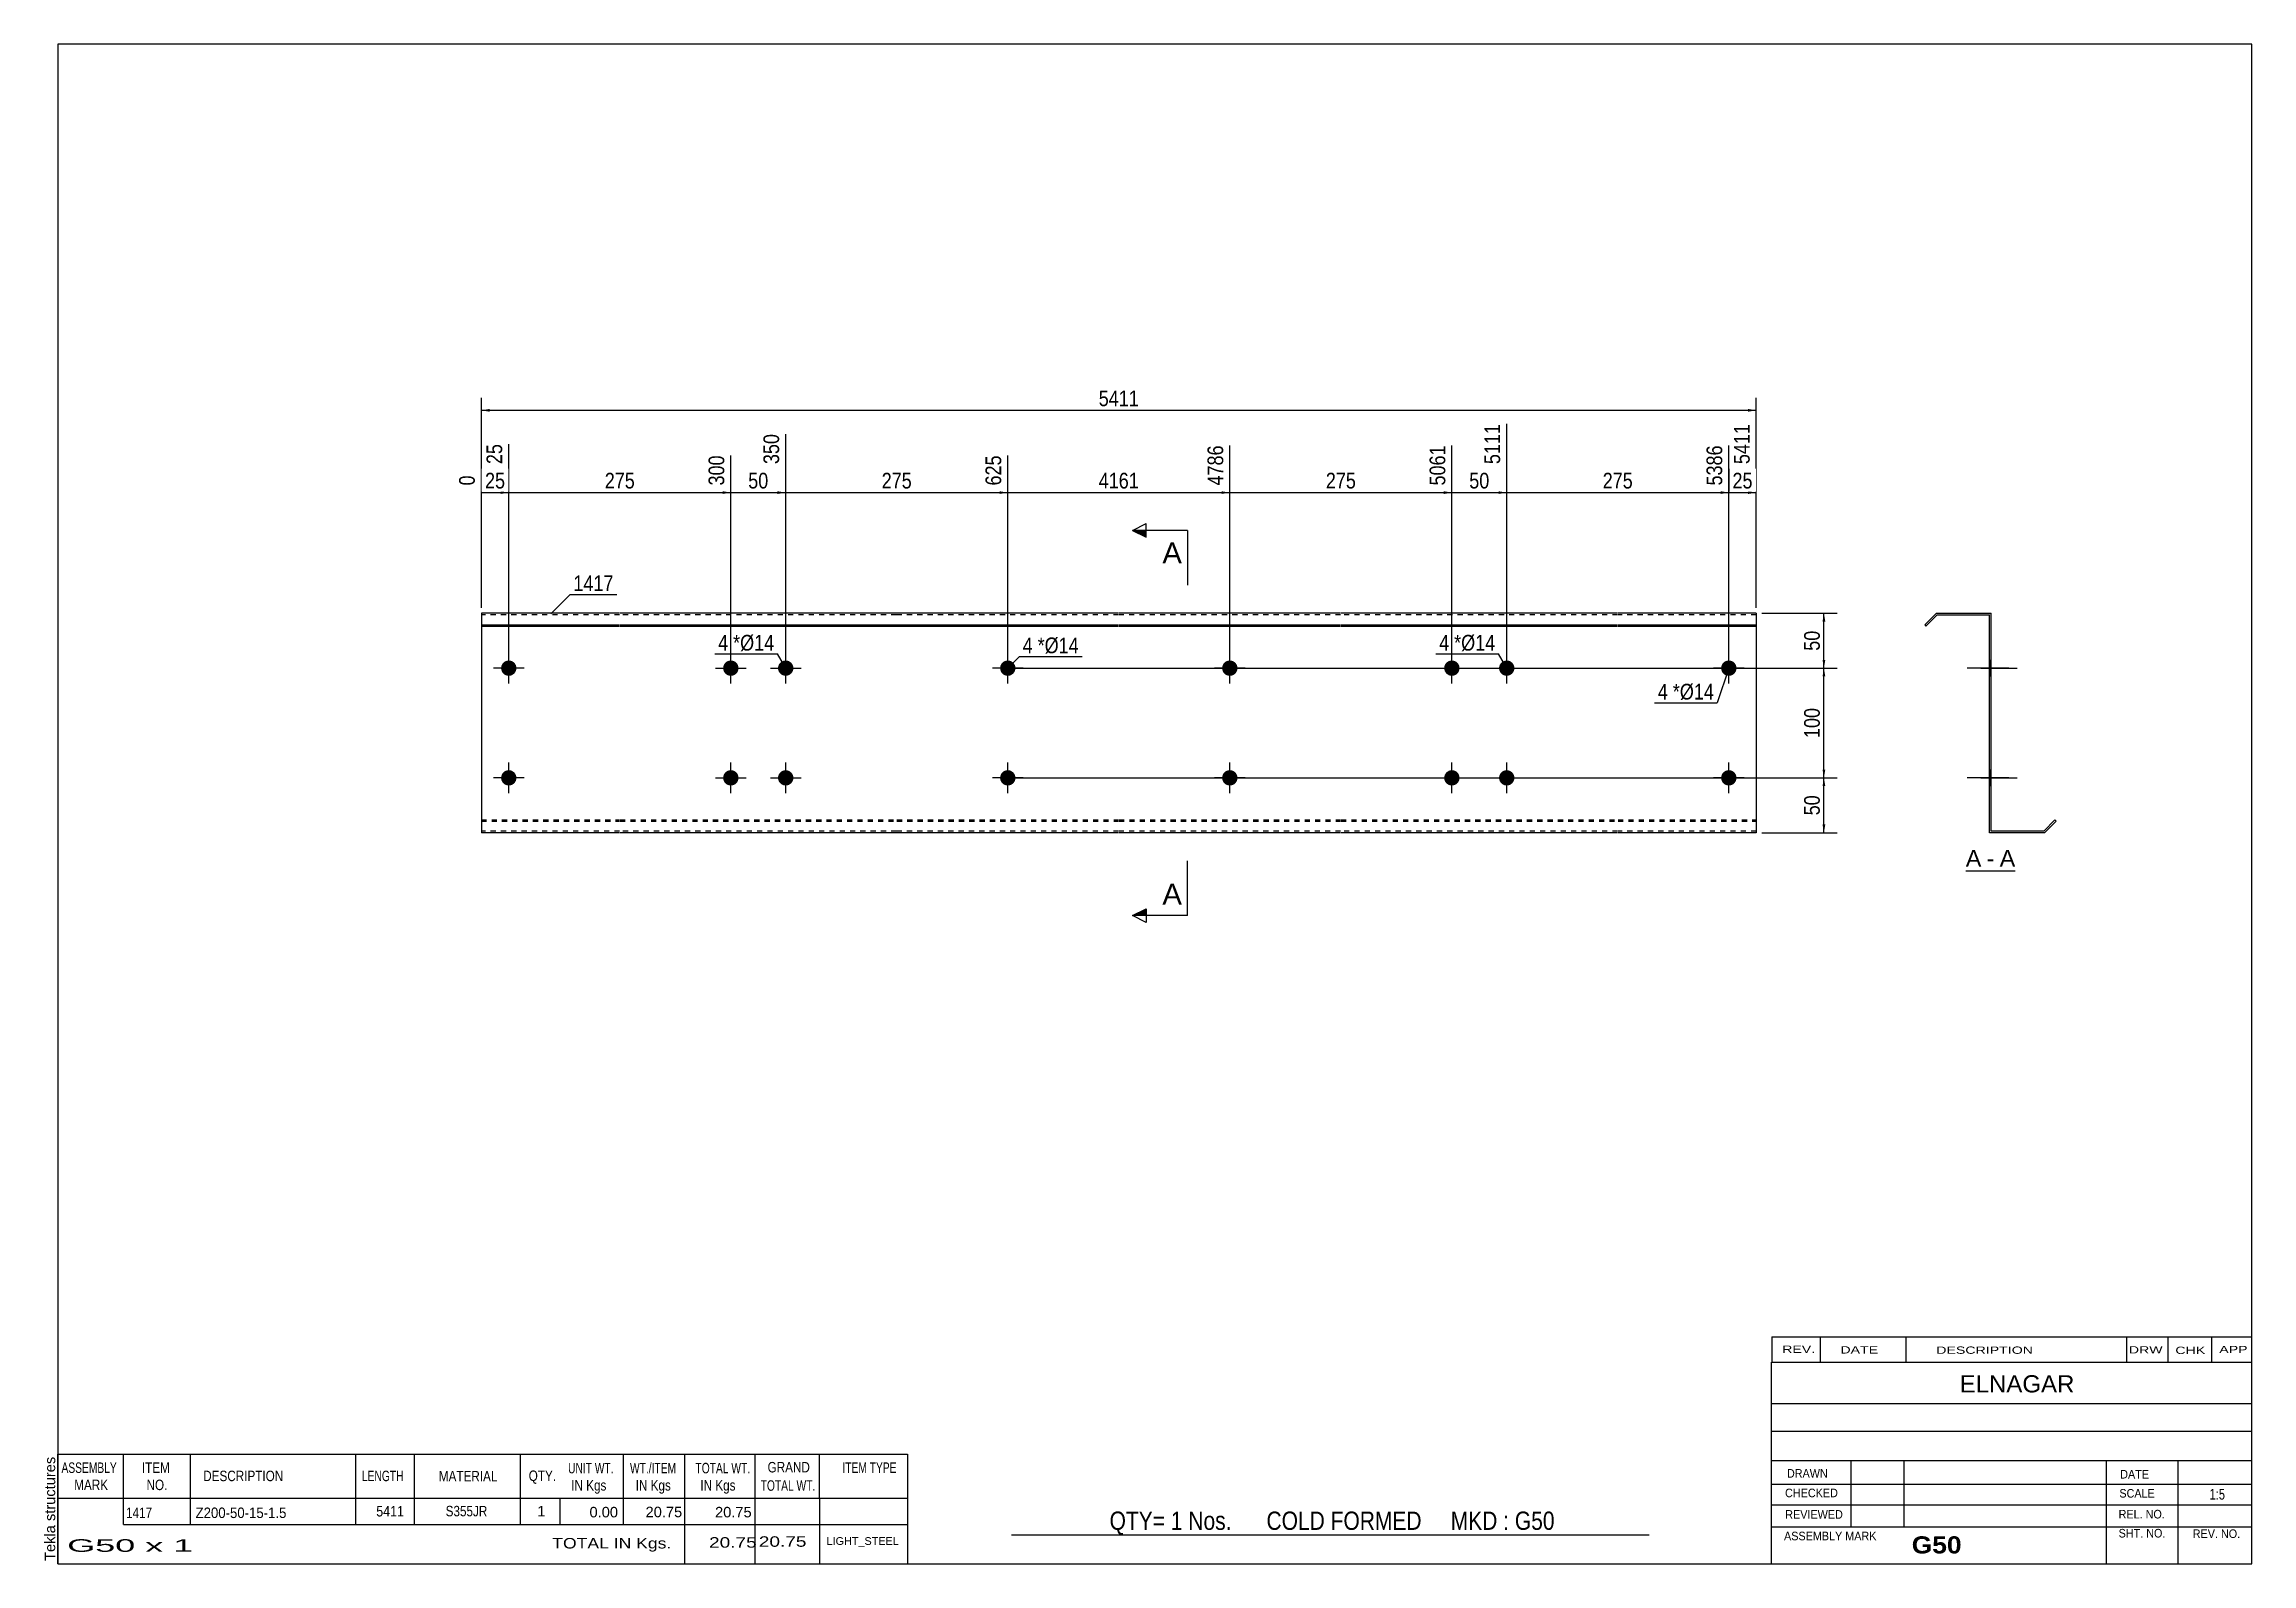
# Model space of a CAD drawing. Header units: millimetres. Extents: x -150 to 252, y -153 to 124.
import ezdxf

# ---------------------------------------------------------------- set-up
doc = ezdxf.new("R2010")
doc.units = ezdxf.units.MM
doc.linetypes.add('DXK_LINE_DOT1', pattern=[1.8814, 0.9407, -0.9407])
doc.styles.add('Arial', font='ARIAL.TTF', dxfattribs={"height": 0.2})
doc.styles.add('Arial Bold', font='ARIALBD.TTF', dxfattribs={"height": 0.2})
doc.styles.add('Arial Narrow', font='ARIALN.TTF', dxfattribs={"height": 0.2})

# ---------------------------------------------------------------- blocks, each defined once
blk = doc.blocks.new('Unknown-627006925-1579')
at = {"color": 5, "linetype": 'Continuous'}
for p, q in [((252.02, 123.75), (-147.98, 123.75)), ((-147.98, 123.75), (-147.98, -153.25)), ((252.02, -153.25), (252.02, 123.75)), ((-147.98, -153.25), (252.02, -153.25))]:
    blk.add_line(p, q, dxfattribs=at)
at = {"color": 174, "linetype": 'Continuous', "style": 'Arial'}
blk.add_text('Tekla structures', height=1.9102, rotation=90, dxfattribs=at).set_placement((-148.48, -152.75))
blk = doc.blocks.new('Unknown-627006925-12 - 1227')
at = {"color": 7, "linetype": 'Continuous'}
blk.add_line((199.86, -26.95), (208.89, -26.95), dxfattribs=at)
at = {"color": 0, "linetype": 'Continuous'}
blk.add_wipeout([(202.7, -26.2), (202.7, -23), (199.86, -23), (199.86, -26.2)], dxfattribs=at)
blk.add_wipeout([(205.08, -26.2), (205.08, -23), (203.66, -23), (203.66, -26.2)], dxfattribs=at)
at = {"color": 96, "linetype": 'Continuous', "style": 'Arial'}
blk.add_text('A', height=3.06, dxfattribs=at).set_placement((199.86, -26.2))
at = {"color": 0, "linetype": 'Continuous'}
blk.add_wipeout([(208.89, -26.2), (208.89, -23), (206.04, -23), (206.04, -26.2)], dxfattribs=at)
at = {"color": 96, "linetype": 'Continuous', "style": 'Arial'}
for s, p in [('A', (206.04, -26.2)), ('-', (203.66, -26.2))]:
    blk.add_text(s, height=3.06, dxfattribs=at).set_placement(p)
blk = doc.blocks.new('Bolt-627006925-1223 - 1203')
at = {"linetype": 'Continuous'}
for points in [[(-67.18, -10, -1), (-64.38, -10, -1)], [(23.8, -10, -1), (26.6, -10, -1)]]:
    blk.add_hatch(color=3, dxfattribs=at).paths.add_polyline_path(points)
at = {"color": 3, "linetype": 'Continuous'}
for p, q in [((-65.78, -12.8), (-65.78, -7.2)), ((25.2, -12.8), (25.2, -7.2)), ((-62.98, -10), (-68.58, -10)), ((28, -10), (22.4, -10))]:
    blk.add_line(p, q, dxfattribs=at)
blk = doc.blocks.new('Part-627006925-1218 - 1203')
at = {"color": 2, "linetype": 'Continuous'}
for p, q in [((-70.78, 20), (-70.78, -20)), ((-45.58, 20), (-70.78, 20)), ((-70.78, 17.88), (-45.58, 17.88)), ((-70.78, 17.67), (-45.58, 17.67)), ((4.9, 20), (-45.48, 20)), ((-45.48, 17.88), (4.9, 17.88)), ((-45.48, 17.67), (4.9, 17.67)), ((45.39, 20), (5, 20)), ((5, 17.88), (45.39, 17.88)), ((5, 17.67), (45.39, 17.67)), ((85.88, 20), (45.49, 20)), ((45.49, 17.88), (85.88, 17.88)), ((45.49, 17.67), (85.88, 17.67)), ((136.37, 20), (85.98, 20)), ((85.98, 17.88), (136.37, 17.88)), ((85.98, 17.67), (136.37, 17.67)), ((161.66, 20), (136.47, 20)), ((136.47, 17.88), (161.66, 17.88)), ((136.47, 17.67), (161.66, 17.67)), ((161.66, 20), (161.66, -20)), ((-45.58, -20), (-70.78, -20)), ((4.9, -20), (-45.48, -20)), ((45.39, -20), (5, -20)), ((85.88, -20), (45.49, -20)), ((136.37, -20), (85.98, -20)), ((161.66, -20), (136.47, -20))]:
    blk.add_line(p, q, dxfattribs=at)
at = {"color": 7, "linetype": 'DXK_LINE_DOT1'}
for p, q in [((-45.58, 19.7), (-70.78, 19.7)), ((4.9, 19.7), (-45.48, 19.7)), ((45.39, 19.7), (5, 19.7)), ((85.88, 19.7), (45.49, 19.7)), ((136.37, 19.7), (85.98, 19.7)), ((161.66, 19.7), (136.47, 19.7)), ((-70.78, -17.67), (-45.58, -17.67)), ((-70.78, -17.88), (-45.58, -17.88)), ((-45.58, -19.7), (-70.78, -19.7)), ((-45.48, -17.67), (4.9, -17.67)), ((-45.48, -17.88), (4.9, -17.88)), ((4.9, -19.7), (-45.48, -19.7)), ((5, -17.67), (45.39, -17.67)), ((5, -17.88), (45.39, -17.88)), ((45.39, -19.7), (5, -19.7)), ((45.49, -17.67), (85.88, -17.67)), ((45.49, -17.88), (85.88, -17.88)), ((85.88, -19.7), (45.49, -19.7)), ((85.98, -17.67), (136.37, -17.67)), ((85.98, -17.88), (136.37, -17.88)), ((136.37, -19.7), (85.98, -19.7)), ((136.47, -17.67), (161.66, -17.67)), ((136.47, -17.88), (161.66, -17.88)), ((161.66, -19.7), (136.47, -19.7))]:
    blk.add_line(p, q, dxfattribs=at)
blk = doc.blocks.new('Bolt-627006925-1219 - 1203')
at = {"linetype": 'Continuous'}
for points in [[(104.77, 10, -1), (107.57, 10, -1)], [(114.77, 10, -1), (117.57, 10, -1)], [(104.77, -10, -1), (107.57, -10, -1)], [(114.77, -10, -1), (117.57, -10, -1)]]:
    blk.add_hatch(color=3, dxfattribs=at).paths.add_polyline_path(points)
at = {"color": 3, "linetype": 'Continuous'}
for p, q in [((106.17, 7.2), (106.17, 12.8)), ((116.17, 7.2), (116.17, 12.8)), ((103.37, 10), (108.97, 10)), ((113.37, 10), (118.97, 10)), ((106.17, -12.8), (106.17, -7.2)), ((116.17, -12.8), (116.17, -7.2)), ((103.37, -10), (108.97, -10)), ((113.37, -10), (118.97, -10))]:
    blk.add_line(p, q, dxfattribs=at)
blk = doc.blocks.new('Bolt-627006925-1220 - 1203')
at = {"linetype": 'Continuous'}
for points in [[(64.28, 10, -1), (67.08, 10, -1)], [(155.26, 10, -1), (158.06, 10, -1)]]:
    blk.add_hatch(color=3, dxfattribs=at).paths.add_polyline_path(points)
at = {"color": 3, "linetype": 'Continuous'}
for p, q in [((65.68, 7.2), (65.68, 12.8)), ((156.66, 7.2), (156.66, 12.8)), ((68.48, 10), (62.88, 10)), ((159.46, 10), (153.86, 10))]:
    blk.add_line(p, q, dxfattribs=at)
blk = doc.blocks.new('Bolt-627006925-1221 - 1203')
at = {"linetype": 'Continuous'}
for points in [[(64.28, -10, -1), (67.08, -10, -1)], [(155.26, -10, -1), (158.06, -10, -1)]]:
    blk.add_hatch(color=3, dxfattribs=at).paths.add_polyline_path(points)
at = {"color": 3, "linetype": 'Continuous'}
for p, q in [((65.68, -12.8), (65.68, -7.2)), ((156.66, -12.8), (156.66, -7.2)), ((68.48, -10), (62.88, -10)), ((159.46, -10), (153.86, -10))]:
    blk.add_line(p, q, dxfattribs=at)
blk = doc.blocks.new('Bolt-627006925-1222 - 1203')
at = {"linetype": 'Continuous'}
for points in [[(-67.18, 10, -1), (-64.38, 10, -1)], [(23.8, 10, -1), (26.6, 10, -1)]]:
    blk.add_hatch(color=3, dxfattribs=at).paths.add_polyline_path(points)
at = {"color": 3, "linetype": 'Continuous'}
for p, q in [((-65.78, 7.2), (-65.78, 12.8)), ((25.2, 7.2), (25.2, 12.8)), ((-62.98, 10), (-68.58, 10)), ((28, 10), (22.4, 10))]:
    blk.add_line(p, q, dxfattribs=at)
blk = doc.blocks.new('Bolt-627006925-1224 - 1203')
at = {"linetype": 'Continuous'}
for points in [[(-26.69, 10, -1), (-23.89, 10, -1)], [(-16.69, 10, -1), (-13.89, 10, -1)], [(-26.69, -10, -1), (-23.89, -10, -1)], [(-16.69, -10, -1), (-13.89, -10, -1)]]:
    blk.add_hatch(color=3, dxfattribs=at).paths.add_polyline_path(points)
at = {"color": 3, "linetype": 'Continuous'}
for p, q in [((-25.29, 7.2), (-25.29, 12.8)), ((-15.29, 7.2), (-15.29, 12.8)), ((-28.09, 10), (-22.49, 10)), ((-18.09, 10), (-12.49, 10)), ((-25.29, -12.8), (-25.29, -7.2)), ((-15.29, -12.8), (-15.29, -7.2)), ((-28.09, -10), (-22.49, -10)), ((-18.09, -10), (-12.49, -10))]:
    blk.add_line(p, q, dxfattribs=at)
blk = doc.blocks.new('Bolt-627006925-1232 - 1227')
at = {"linetype": 'Continuous'}
blk.add_hatch(color=3, dxfattribs=at).paths.add_polyline_path([(204.22, -8.6), (204.22, -11.4), (204.52, -11.4), (204.52, -8.6)])
blk.add_hatch(color=3, dxfattribs=at).paths.add_polyline_path([(204.22, -8.6), (204.22, -11.4), (204.52, -11.4), (204.52, -8.6)])
at = {"color": 3, "linetype": 'Continuous'}
for p, q in [((202.62, -10), (209.22, -10)), ((202.62, -10), (209.22, -10)), ((204.22, -8.6), (204.52, -8.6)), ((204.22, -8.6), (204.52, -8.6)), ((204.22, -11.4), (204.52, -11.4)), ((204.22, -11.4), (204.52, -11.4))]:
    blk.add_line(p, q, dxfattribs=at)
blk = doc.blocks.new('Part-627006925-1229 - 1227')
at = {"color": 2, "linetype": 'Continuous'}
for p, q in [((194.52, 20), (192.4, 17.88)), ((192.4, 17.88), (192.61, 17.67)), ((192.61, 17.67), (194.65, 19.7)), ((194.52, 20), (204.52, 20)), ((194.65, 19.7), (204.22, 19.7)), ((204.22, -20), (204.22, 19.7)), ((204.52, -19.7), (204.52, 20)), ((214.22, -20), (204.22, -20)), ((214.1, -19.7), (204.52, -19.7)), ((214.1, -19.7), (216.13, -17.67)), ((216.34, -17.88), (214.22, -20)), ((216.13, -17.67), (216.34, -17.88))]:
    blk.add_line(p, q, dxfattribs=at)
blk = doc.blocks.new('Bolt-627006925-1230 - 1227')
at = {"linetype": 'Continuous'}
for points in [[(204.22, 11.4), (204.22, 8.6), (204.52, 8.6), (204.52, 11.4)], [(204.22, 11.4), (204.22, 8.6), (204.52, 8.6), (204.52, 11.4)], [(204.22, -8.6), (204.22, -11.4), (204.52, -11.4), (204.52, -8.6)], [(204.22, -8.6), (204.22, -11.4), (204.52, -11.4), (204.52, -8.6)]]:
    blk.add_hatch(color=3, dxfattribs=at).paths.add_polyline_path(points)
at = {"color": 3, "linetype": 'Continuous'}
for p, q in [((207.72, 10), (200.12, 10)), ((207.72, 10), (200.12, 10)), ((204.52, 11.4), (204.22, 11.4)), ((204.52, 11.4), (204.22, 11.4)), ((204.52, 8.6), (204.22, 8.6)), ((204.52, 8.6), (204.22, 8.6)), ((207.72, -10), (200.12, -10)), ((207.72, -10), (200.12, -10)), ((204.52, -8.6), (204.22, -8.6)), ((204.52, -8.6), (204.22, -8.6)), ((204.52, -11.4), (204.22, -11.4)), ((204.52, -11.4), (204.22, -11.4))]:
    blk.add_line(p, q, dxfattribs=at)
blk = doc.blocks.new('Bolt-627006925-1231 - 1227')
at = {"linetype": 'Continuous'}
blk.add_hatch(color=3, dxfattribs=at).paths.add_polyline_path([(204.22, 11.4), (204.22, 8.6), (204.52, 8.6), (204.52, 11.4)])
blk.add_hatch(color=3, dxfattribs=at).paths.add_polyline_path([(204.22, 11.4), (204.22, 8.6), (204.52, 8.6), (204.52, 11.4)])
at = {"color": 3, "linetype": 'Continuous'}
for p, q in [((202.62, 10), (209.22, 10)), ((202.62, 10), (209.22, 10)), ((204.22, 11.4), (204.52, 11.4)), ((204.22, 11.4), (204.52, 11.4)), ((204.22, 8.6), (204.52, 8.6)), ((204.22, 8.6), (204.52, 8.6))]:
    blk.add_line(p, q, dxfattribs=at)
blk = doc.blocks.new('Bolt-627006925-1233 - 1227')
at = {"linetype": 'Continuous'}
blk.add_hatch(color=3, dxfattribs=at).paths.add_polyline_path([(204.22, 11.4), (204.22, 8.6), (204.52, 8.6), (204.52, 11.4)])
blk.add_hatch(color=3, dxfattribs=at).paths.add_polyline_path([(204.22, 11.4), (204.22, 8.6), (204.52, 8.6), (204.52, 11.4)])
at = {"color": 3, "linetype": 'Continuous'}
for p, q in [((202.62, 10), (209.22, 10)), ((202.62, 10), (209.22, 10)), ((204.22, 11.4), (204.52, 11.4)), ((204.22, 11.4), (204.52, 11.4)), ((204.22, 8.6), (204.52, 8.6)), ((204.22, 8.6), (204.52, 8.6))]:
    blk.add_line(p, q, dxfattribs=at)
blk = doc.blocks.new('Bolt-627006925-1234 - 1227')
at = {"linetype": 'Continuous'}
blk.add_hatch(color=3, dxfattribs=at).paths.add_polyline_path([(204.22, -8.6), (204.22, -11.4), (204.52, -11.4), (204.52, -8.6)])
blk.add_hatch(color=3, dxfattribs=at).paths.add_polyline_path([(204.22, -8.6), (204.22, -11.4), (204.52, -11.4), (204.52, -8.6)])
at = {"color": 3, "linetype": 'Continuous'}
for p, q in [((202.62, -10), (209.22, -10)), ((202.62, -10), (209.22, -10)), ((204.22, -8.6), (204.52, -8.6)), ((204.22, -8.6), (204.52, -8.6)), ((204.22, -11.4), (204.52, -11.4)), ((204.22, -11.4), (204.52, -11.4))]:
    blk.add_line(p, q, dxfattribs=at)
blk = doc.blocks.new('Bolt-627006925-1235 - 1227')
at = {"linetype": 'Continuous'}
for points in [[(204.22, 11.4), (204.22, 8.6), (204.52, 8.6), (204.52, 11.4)], [(204.22, 11.4), (204.22, 8.6), (204.52, 8.6), (204.52, 11.4)], [(204.22, -8.6), (204.22, -11.4), (204.52, -11.4), (204.52, -8.6)], [(204.22, -8.6), (204.22, -11.4), (204.52, -11.4), (204.52, -8.6)]]:
    blk.add_hatch(color=3, dxfattribs=at).paths.add_polyline_path(points)
at = {"color": 3, "linetype": 'Continuous'}
for p, q in [((207.72, 10), (200.12, 10)), ((207.72, 10), (200.12, 10)), ((204.52, 11.4), (204.22, 11.4)), ((204.52, 11.4), (204.22, 11.4)), ((204.52, 8.6), (204.22, 8.6)), ((204.52, 8.6), (204.22, 8.6)), ((207.72, -10), (200.12, -10)), ((207.72, -10), (200.12, -10)), ((204.52, -8.6), (204.22, -8.6)), ((204.52, -8.6), (204.22, -8.6)), ((204.52, -11.4), (204.22, -11.4)), ((204.52, -11.4), (204.22, -11.4))]:
    blk.add_line(p, q, dxfattribs=at)
blk = doc.blocks.new('StraightDimension-627006925-1308 - 1203')
at = {"linetype": 'Continuous'}
for points in [[(-69.28, 56.75), (-70.78, 57), (-69.28, 57.25)], [(160.16, 57.25), (161.66, 57), (160.16, 56.75)]]:
    blk.add_hatch(color=7, dxfattribs=at).paths.add_polyline_path(points)
at = {"color": 7, "linetype": 'Continuous'}
for p, q in [((-70.78, 21), (-70.78, 59.25)), ((-70.78, 57), (161.66, 57)), ((161.66, 21), (161.66, 59.25))]:
    blk.add_line(p, q, dxfattribs=at)
at = {"color": 0}
blk.add_wipeout([(49.7, 57.15), (49.7, 61.35), (41.18, 61.35), (41.18, 57.15)], dxfattribs=at)
at = {"color": 3, "style": 'Arial Narrow'}
blk.add_text('5411', height=2.863, dxfattribs=at).set_placement((41.78, 57.75))
blk = doc.blocks.new('StraightDimension-627006925-1251 - 1203')
at = {"linetype": 'Continuous'}
blk.add_hatch(color=7, dxfattribs=at).paths.add_polyline_path([(-16.79, 42.25), (-15.29, 42), (-16.79, 41.75)])
at = {"color": 7, "linetype": 'Continuous'}
for p, q in [((-15.29, 11), (-15.29, 52.68)), ((-25.29, 11), (-25.29, 48.78)), ((-25.29, 42), (-15.29, 42))]:
    blk.add_line(p, q, dxfattribs=at)
at = {"color": 0}
blk.add_wipeout([(-17.86, 42.15), (-17.86, 46.35), (-22.72, 46.35), (-22.72, 42.15)], dxfattribs=at)
at = {"color": 0, "linetype": 'Continuous'}
blk.add_wipeout([(-15.89, 53.28), (-20.09, 53.28), (-20.09, 46.6), (-15.89, 46.6)], dxfattribs=at)
at = {"color": 3, "linetype": 'Continuous', "style": 'Arial Narrow'}
blk.add_text('350', height=2.863, rotation=90.0002, dxfattribs=at).set_placement((-16.49, 47.2))
at = {"color": 3, "style": 'Arial Narrow'}
blk.add_text('50', height=2.863, dxfattribs=at).set_placement((-22.12, 42.75))
blk = doc.blocks.new('StraightDimension-627006925-1250 - 1203')
at = {"linetype": 'Continuous'}
blk.add_hatch(color=7, dxfattribs=at).paths.add_polyline_path([(23.7, 42.25), (25.2, 42), (23.7, 41.75)])
at = {"color": 7, "linetype": 'Continuous'}
for p, q in [((-15.29, 11), (-15.29, 52.68)), ((25.2, 11), (25.2, 48.78)), ((-15.29, 42), (25.2, 42))]:
    blk.add_line(p, q, dxfattribs=at)
at = {"color": 0, "linetype": 'Continuous'}
blk.add_wipeout([(24.6, 49.38), (20.4, 49.38), (20.4, 42.7), (24.6, 42.7)], dxfattribs=at)
at = {"color": 0}
blk.add_wipeout([(8.3, 42.15), (8.3, 46.35), (1.61, 46.35), (1.61, 42.15)], dxfattribs=at)
at = {"color": 3, "linetype": 'Continuous', "style": 'Arial Narrow'}
blk.add_text('625', height=2.863, rotation=90.0002, dxfattribs=at).set_placement((24, 43.3))
at = {"color": 3, "style": 'Arial Narrow'}
blk.add_text('275', height=2.863, dxfattribs=at).set_placement((2.21, 42.75))
blk = doc.blocks.new('StraightDimension-627006925-1245 - 1203')
at = {"linetype": 'Continuous'}
blk.add_hatch(color=7, dxfattribs=at).paths.add_polyline_path([(160.16, 42.25), (161.66, 42), (160.16, 41.75)])
at = {"color": 7, "linetype": 'Continuous'}
for p, q in [((161.66, 21), (161.66, 54.51)), ((156.66, 11), (156.66, 50.61)), ((156.66, 42), (161.66, 42))]:
    blk.add_line(p, q, dxfattribs=at)
at = {"color": 0}
blk.add_wipeout([(161.59, 42.15), (161.59, 46.35), (156.73, 46.35), (156.73, 42.15)], dxfattribs=at)
at = {"color": 0, "linetype": 'Continuous'}
blk.add_wipeout([(161.06, 55.11), (156.86, 55.11), (156.86, 46.6), (161.06, 46.6)], dxfattribs=at)
at = {"color": 3, "linetype": 'Continuous', "style": 'Arial Narrow'}
blk.add_text('5411', height=2.863, rotation=90.0002, dxfattribs=at).set_placement((160.46, 47.2))
at = {"color": 3, "style": 'Arial Narrow'}
blk.add_text('25', height=2.863, dxfattribs=at).set_placement((157.33, 42.75))
blk = doc.blocks.new('StraightDimension-627006925-1246 - 1203')
at = {"linetype": 'Continuous'}
blk.add_hatch(color=7, dxfattribs=at).paths.add_polyline_path([(155.16, 42.25), (156.66, 42), (155.16, 41.75)])
at = {"color": 7, "linetype": 'Continuous'}
for p, q in [((116.17, 11), (116.17, 54.51)), ((156.66, 11), (156.66, 50.61)), ((116.17, 42), (156.66, 42))]:
    blk.add_line(p, q, dxfattribs=at)
at = {"color": 0, "linetype": 'Continuous'}
blk.add_wipeout([(156.06, 51.21), (151.86, 51.21), (151.86, 42.7), (156.06, 42.7)], dxfattribs=at)
at = {"color": 0}
blk.add_wipeout([(139.76, 42.15), (139.76, 46.35), (133.07, 46.35), (133.07, 42.15)], dxfattribs=at)
at = {"color": 3, "linetype": 'Continuous', "style": 'Arial Narrow'}
blk.add_text('5386', height=2.863, rotation=90.0002, dxfattribs=at).set_placement((155.46, 43.3))
at = {"color": 3, "style": 'Arial Narrow'}
blk.add_text('275', height=2.863, dxfattribs=at).set_placement((133.67, 42.75))
blk = doc.blocks.new('StraightDimension-627006925-1247 - 1203')
at = {"linetype": 'Continuous'}
blk.add_hatch(color=7, dxfattribs=at).paths.add_polyline_path([(114.67, 42.25), (116.17, 42), (114.67, 41.75)])
at = {"color": 7, "linetype": 'Continuous'}
for p, q in [((116.17, 11), (116.17, 54.51)), ((106.17, 11), (106.17, 50.61)), ((106.17, 42), (116.17, 42))]:
    blk.add_line(p, q, dxfattribs=at)
at = {"color": 0}
blk.add_wipeout([(113.6, 42.15), (113.6, 46.35), (108.74, 46.35), (108.74, 42.15)], dxfattribs=at)
at = {"color": 0, "linetype": 'Continuous'}
blk.add_wipeout([(115.57, 55.11), (111.37, 55.11), (111.37, 46.6), (115.57, 46.6)], dxfattribs=at)
at = {"color": 3, "linetype": 'Continuous', "style": 'Arial Narrow'}
blk.add_text('5111', height=2.863, rotation=90.0002, dxfattribs=at).set_placement((114.97, 47.2))
at = {"color": 3, "style": 'Arial Narrow'}
blk.add_text('50', height=2.863, dxfattribs=at).set_placement((109.34, 42.75))
blk = doc.blocks.new('StraightDimension-627006925-1248 - 1203')
at = {"linetype": 'Continuous'}
blk.add_hatch(color=7, dxfattribs=at).paths.add_polyline_path([(104.67, 42.25), (106.17, 42), (104.67, 41.75)])
at = {"color": 7, "linetype": 'Continuous'}
for p, q in [((65.68, 11), (65.68, 50.61)), ((106.17, 11), (106.17, 50.61)), ((65.68, 42), (106.17, 42))]:
    blk.add_line(p, q, dxfattribs=at)
at = {"color": 0, "linetype": 'Continuous'}
blk.add_wipeout([(105.57, 51.21), (101.37, 51.21), (101.37, 42.7), (105.57, 42.7)], dxfattribs=at)
at = {"color": 0}
blk.add_wipeout([(89.27, 42.15), (89.27, 46.35), (82.59, 46.35), (82.59, 42.15)], dxfattribs=at)
at = {"color": 3, "linetype": 'Continuous', "style": 'Arial Narrow'}
blk.add_text('5061', height=2.863, rotation=90.0002, dxfattribs=at).set_placement((104.97, 43.3))
at = {"color": 3, "style": 'Arial Narrow'}
blk.add_text('275', height=2.863, dxfattribs=at).set_placement((83.19, 42.75))
blk = doc.blocks.new('StraightDimension-627006925-1249 - 1203')
at = {"linetype": 'Continuous'}
blk.add_hatch(color=7, dxfattribs=at).paths.add_polyline_path([(64.18, 42.25), (65.68, 42), (64.18, 41.75)])
at = {"color": 7, "linetype": 'Continuous'}
for p, q in [((25.2, 11), (25.2, 48.78)), ((65.68, 11), (65.68, 50.61)), ((25.2, 42), (65.68, 42))]:
    blk.add_line(p, q, dxfattribs=at)
at = {"color": 0, "linetype": 'Continuous'}
blk.add_wipeout([(65.08, 51.21), (60.88, 51.21), (60.88, 42.7), (65.08, 42.7)], dxfattribs=at)
at = {"color": 0}
blk.add_wipeout([(49.7, 42.15), (49.7, 46.35), (41.18, 46.35), (41.18, 42.15)], dxfattribs=at)
at = {"color": 3, "linetype": 'Continuous', "style": 'Arial Narrow'}
blk.add_text('4786', height=2.863, rotation=90.0002, dxfattribs=at).set_placement((64.48, 43.3))
at = {"color": 3, "style": 'Arial Narrow'}
blk.add_text('4161', height=2.863, dxfattribs=at).set_placement((41.78, 42.75))
blk = doc.blocks.new('StraightDimension-627006925-1252 - 1203')
at = {"linetype": 'Continuous'}
blk.add_hatch(color=7, dxfattribs=at).paths.add_polyline_path([(-26.79, 42.25), (-25.29, 42), (-26.79, 41.75)])
at = {"color": 7, "linetype": 'Continuous'}
for p, q in [((-65.78, 11), (-65.78, 50.86)), ((-25.29, 11), (-25.29, 48.78)), ((-65.78, 42), (-25.29, 42))]:
    blk.add_line(p, q, dxfattribs=at)
at = {"color": 0, "linetype": 'Continuous'}
blk.add_wipeout([(-25.89, 49.38), (-30.09, 49.38), (-30.09, 42.7), (-25.89, 42.7)], dxfattribs=at)
at = {"color": 0}
blk.add_wipeout([(-42.19, 42.15), (-42.19, 46.35), (-48.88, 46.35), (-48.88, 42.15)], dxfattribs=at)
at = {"color": 3, "linetype": 'Continuous', "style": 'Arial Narrow'}
blk.add_text('300', height=2.863, rotation=90.0002, dxfattribs=at).set_placement((-26.49, 43.3))
at = {"color": 3, "style": 'Arial Narrow'}
blk.add_text('275', height=2.863, dxfattribs=at).set_placement((-48.28, 42.75))
blk = doc.blocks.new('StraightDimension-627006925-1253 - 1203')
at = {"linetype": 'Continuous'}
blk.add_hatch(color=7, dxfattribs=at).paths.add_polyline_path([(-67.28, 42.25), (-65.78, 42), (-67.28, 41.75)])
at = {"color": 7, "linetype": 'Continuous'}
for p, q in [((-65.78, 11), (-65.78, 50.86)), ((-70.78, 21), (-70.78, 45.13)), ((-70.78, 42), (-65.78, 42))]:
    blk.add_line(p, q, dxfattribs=at)
at = {"color": 0}
blk.add_wipeout([(-65.85, 42.15), (-65.85, 46.35), (-70.71, 46.35), (-70.71, 42.15)], dxfattribs=at)
at = {"color": 0, "linetype": 'Continuous'}
blk.add_wipeout([(-66.38, 51.46), (-70.58, 51.46), (-70.58, 46.6), (-66.38, 46.6)], dxfattribs=at)
blk.add_wipeout([(-71.38, 45.73), (-75.58, 45.73), (-75.58, 42.7), (-71.38, 42.7)], dxfattribs=at)
at = {"color": 3, "linetype": 'Continuous', "style": 'Arial Narrow'}
for s, height, p in [('25', 2.863, (-66.98, 47.2)), ('0', 2.86, (-71.98, 43.3))]:
    blk.add_text(s, height=height, rotation=90.0002, dxfattribs=at).set_placement(p)
at = {"color": 3, "style": 'Arial Narrow'}
blk.add_text('25', height=2.863, dxfattribs=at).set_placement((-70.11, 42.75))
blk = doc.blocks.new('StraightDimension-627006925-1290 - 1203')
at = {"linetype": 'Continuous'}
for points in [[(173.75, 18.5), (174, 20), (174.25, 18.5)], [(174.25, 11.5), (174, 10), (173.75, 11.5)]]:
    blk.add_hatch(color=7, dxfattribs=at).paths.add_polyline_path(points)
at = {"color": 7, "linetype": 'Continuous'}
for p, q in [((162.66, 20), (176.4, 20)), ((174, 10), (174, 20)), ((26.2, 10), (176.4, 10))]:
    blk.add_line(p, q, dxfattribs=at)
at = {"color": 0}
blk.add_wipeout([(173.85, 17.43), (169.65, 17.43), (169.65, 12.57), (173.85, 12.57)], dxfattribs=at)
at = {"color": 3, "style": 'Arial Narrow'}
blk.add_text('50', height=2.863, rotation=90.0002, dxfattribs=at).set_placement((173.25, 13.17))
blk = doc.blocks.new('StraightDimension-627006925-1291 - 1203')
at = {"linetype": 'Continuous'}
for points in [[(173.75, 8.5), (174, 10), (174.25, 8.5)], [(174.25, -8.5), (174, -10), (173.75, -8.5)]]:
    blk.add_hatch(color=7, dxfattribs=at).paths.add_polyline_path(points)
at = {"color": 7, "linetype": 'Continuous'}
for p, q in [((26.2, 10), (176.4, 10)), ((174, -10), (174, 10)), ((26.2, -10), (176.4, -10))]:
    blk.add_line(p, q, dxfattribs=at)
at = {"color": 0}
blk.add_wipeout([(173.85, 3.34), (169.65, 3.34), (169.65, -3.34), (173.85, -3.34)], dxfattribs=at)
at = {"color": 3, "style": 'Arial Narrow'}
blk.add_text('100', height=2.863, rotation=90.0002, dxfattribs=at).set_placement((173.25, -2.74))
blk = doc.blocks.new('StraightDimension-627006925-1292 - 1203')
at = {"linetype": 'Continuous'}
for points in [[(173.75, -11.5), (174, -10), (174.25, -11.5)], [(174.25, -18.5), (174, -20), (173.75, -18.5)]]:
    blk.add_hatch(color=7, dxfattribs=at).paths.add_polyline_path(points)
at = {"color": 7, "linetype": 'Continuous'}
for p, q in [((26.2, -10), (176.4, -10)), ((174, -20), (174, -10)), ((162.66, -20), (176.4, -20))]:
    blk.add_line(p, q, dxfattribs=at)
at = {"color": 0}
blk.add_wipeout([(173.85, -12.57), (169.65, -12.57), (169.65, -17.43), (173.85, -17.43)], dxfattribs=at)
at = {"color": 3, "style": 'Arial Narrow'}
blk.add_text('50', height=2.863, rotation=90.0002, dxfattribs=at).set_placement((173.25, -16.83))
blk = doc.blocks.new('CBS_BOM-627006925-1734')
at = {"color": 7, "linetype": 'Continuous'}
for p, q in [((-148.01, -141.28), (-148.01, -133.28)), ((-148.01, -133.28), (6.91, -133.28)), ((-136.01, -141.28), (-136.01, -133.28)), ((-123.82, -141.28), (-123.82, -133.28)), ((-93.65, -141.28), (-93.65, -133.28)), ((-82.98, -141.28), (-82.98, -133.28)), ((-63.66, -141.28), (-63.66, -133.28)), ((-44.86, -141.28), (-44.86, -133.28)), ((-33.65, -141.28), (-33.65, -133.28)), ((-20.86, -141.28), (-20.86, -133.28)), ((-9.11, -141.28), (-9.11, -133.28)), ((6.91, -133.29), (6.91, -141.27)), ((-148.01, -141.28), (6.91, -141.28)), ((-148.01, -146.08), (-148.01, -141.28)), ((-136.01, -146.08), (-136.01, -141.28)), ((-123.82, -146.08), (-123.82, -141.28)), ((-93.65, -146.08), (-93.65, -141.28)), ((-82.98, -146.08), (-82.98, -141.28)), ((-63.66, -146.08), (-63.66, -141.28)), ((-56.39, -146.08), (-56.39, -141.28)), ((-44.86, -146.08), (-44.86, -141.28)), ((-33.65, -146.08), (-33.65, -141.28)), ((-20.86, -146.08), (-20.86, -141.28)), ((-9.09, -146.08), (-9.09, -141.28)), ((6.91, -141.28), (6.91, -146.08)), ((-148.01, -153.28), (-148.01, -146.1)), ((-136.01, -146.08), (6.91, -146.08)), ((-33.65, -153.28), (-33.65, -146.1)), ((-20.86, -153.28), (-20.86, -146.1)), ((-9.05, -153.28), (-9.05, -146.1)), ((6.91, -146.08), (6.91, -153.28)), ((-148.01, -153.28), (6.91, -153.28))]:
    blk.add_line(p, q, dxfattribs=at)
at = {"color": 3, "linetype": 'Continuous', "style": 'Arial'}
for s, height, width, p in [('ASSEMBLY', 1.91, 0.7, (-147.33, -136.71)), ('ITEM', 1.91, 0.8, (-132.68, -136.71)), ('DESCRIPTION', 1.9102, 0.8, (-121.49, -138.21)), ('LENGTH', 1.91, 0.7, (-92.55, -138.21)), ('MATERIAL', 1.91, 0.8, (-78.53, -138.26)), ('QTY.', 1.91, 0.8, (-62.14, -138.18)), ('UNIT WT.', 1.91, 0.7, (-54.97, -136.78)), ('WT./ITEM', 1.91, 0.7, (-43.68, -136.78)), ('TOTAL WT.', 1.91, 0.7, (-31.74, -136.78)), ('GRAND', 1.91, 0.8, (-18.59, -136.62)), ('ITEM TYPE', 1.91, 0.7, (-4.95, -136.7)), ('MARK', 1.91, 0.8, (-145.01, -139.84)), ('NO.', 1.91, 0.8, (-131.82, -139.84)), ('IN Kgs', 1.91, 0.8, (-54.39, -139.92)), ('IN Kgs', 1.91, 0.8, (-42.64, -139.92)), ('IN Kgs', 1.91, 0.8, (-30.85, -139.92)), ('TOTAL WT.', 1.91, 0.7, (-19.85, -139.96))]:
    blk.add_text(s, height=height, dxfattribs=dict(at, width=width)).set_placement(p)
at = {"color": 7, "linetype": 'Continuous', "style": 'Arial'}
for s, height, width, p in [('1417', 1.91, 0.8, (-135.55, -144.93)), ('Z200-50-15-1.5', 1.9102, 0.9, (-122.88, -144.93)), ('5411', 1.91, 0.85, (-89.94, -144.65)), ('S355JR', 1.91, 0.8, (-77.29, -144.62))]:
    blk.add_text(s, height=height, dxfattribs=dict(at, width=width)).set_placement(p)
for s, p in [('1', (-60.57, -144.62)), ('0.00', (-51.06, -144.81)), ('20.75', (-40.84, -144.78)), ('20.75', (-28.17, -144.81))]:
    blk.add_text(s, height=1.91, dxfattribs=at).set_placement(p)
at = {"color": 6, "linetype": 'Continuous', "style": 'Arial'}
for s, height, width, p in [('G50 x 1', 2.292, 2.05, (-146.29, -151.09)), ('TOTAL IN Kgs.', 1.9102, 1.2, (-57.85, -150.48)), ('20.75', 1.91, 1.3, (-29.26, -150.33)), ('20.75', 1.91, 1.3, (-20.19, -150.17))]:
    blk.add_text(s, height=height, dxfattribs=dict(at, width=width)).set_placement(p)
blk.add_text('LIGHT_STEEL', height=1.4135, dxfattribs=at).set_placement((-7.84, -149.83))
blk = doc.blocks.new('CBS_CALLOFF-627006925-1735')
at = {"color": 7, "linetype": 'Continuous'}
blk.add_line((25.9, -147.98), (142.13, -148), dxfattribs=at)
at = {"color": 3, "linetype": 'Continuous', "style": 'Arial Narrow'}
blk.add_text('QTY= 1 Nos.      COLD FORMED     MKD : G50', height=3.3405, dxfattribs=at).set_placement((43.76, -147.09))
blk = doc.blocks.new('CBS_NAME_BLOG-627006925-1736')
at = {"color": 7, "linetype": 'Continuous'}
for p, q in [((164.43, -116.5), (251.95, -116.5)), ((164.43, -153.21), (164.43, -116.5)), ((164.43, -124.04), (251.95, -124.04)), ((164.5, -129.09), (252.02, -129.09)), ((164.43, -134.46), (251.95, -134.46)), ((178.95, -146.57), (178.95, -134.47)), ((188.64, -146.54), (188.64, -134.47)), ((225.55, -153.21), (225.55, -134.48)), ((238.6, -153.21), (238.6, -134.47)), ((164.44, -138.76), (252.02, -138.74)), ((164.43, -142.51), (251.95, -142.51)), ((164.43, -146.55), (251.95, -146.55)), ((164.43, -153.25), (252.02, -153.25))]:
    blk.add_line(p, q, dxfattribs=at)
at = {"color": 3, "linetype": 'Continuous', "style": 'Arial'}
blk.add_text('ELNAGAR', height=3.133, dxfattribs=at).set_placement((198.75, -122.03))
at = {"color": 3, "linetype": 'Continuous'}
for s, height, style, width, p in [('DRAWN', 1.566, 'Arial', 0.9, (167.26, -137.57)), ('DATE', 1.566, 'Arial', 0.9, (228.02, -137.73)), ('CHECKED', 1.566, 'Arial', 0.9, (166.92, -141.14)), ('SCALE', 1.566, 'Arial', 0.9, (227.87, -141.21)), ('1:5', 1.957, 'Arial Narrow', 0.9, (244.32, -141.57)), ('REVIEWED', 1.566, 'Arial', 0.9, (166.95, -145.06)), ('REL. NO.', 1.566, 'Arial', 0.9, (227.73, -145.01)), ('ASSEMBLY MARK', 1.5663, 'Arial', 0.9, (166.73, -148.99)), ('G50', 3.131, 'Arial Bold', 1.1, (190.01, -151.39)), ('SHT. NO.', 1.566, 'Arial', 0.9, (227.73, -148.48)), ('REV. NO.', 1.566, 'Arial', 0.9, (241.25, -148.57))]:
    blk.add_text(s, height=height, dxfattribs=dict(at, style=style, width=width)).set_placement(p)
blk = doc.blocks.new('CBS_REVISION-627006925-1737')
at = {"color": 7, "linetype": 'Continuous'}
for p, q in [((164.51, -111.87), (252.01, -111.87)), ((164.51, -111.87), (164.51, -116.5)), ((173.31, -111.87), (173.31, -116.5)), ((188.91, -111.87), (188.91, -116.44)), ((229.16, -111.87), (229.16, -116.5)), ((236.7, -111.87), (236.7, -116.5)), ((244.65, -111.87), (244.65, -116.5)), ((164.51, -116.5), (252.01, -116.5))]:
    blk.add_line(p, q, dxfattribs=at)
at = {"color": 7, "style": 'Arial Narrow', "width": 1.7}
for s, height, p in [('REV.', 1.326, (166.38, -114.82)), ('DATE', 1.326, (177, -114.94)), ('DESCRIPTION', 1.3257, (194.48, -114.99)), ('DRW', 1.326, (229.59, -114.93)), ('CHK', 1.326, (238.08, -115.02)), ('APP', 1.326, (246.08, -114.87))]:
    blk.add_text(s, height=height, dxfattribs=at).set_placement(p)
blk = doc.blocks.new('SectionMark-627006925-1243 - 1203')
at = {"linetype": 'Continuous'}
for points in [[(50.44, 35.1), (50.44, 33.85), (47.94, 35.1)], [(50.44, -33.85), (50.44, -35.1), (47.94, -35.1)]]:
    blk.add_hatch(color=30, dxfattribs=at).paths.add_polyline_path(points)
at = {"color": 30, "linetype": 'Continuous'}
for p, q in [((47.94, 35.1), (50.44, 36.35)), ((50.44, 33.85), (50.44, 36.35)), ((47.94, 35.1), (50.44, 33.85)), ((47.94, -35.1), (50.44, -33.85)), ((50.44, -36.35), (47.94, -35.1)), ((50.44, -33.85), (50.44, -36.35))]:
    blk.add_line(p, q, dxfattribs=at)
at = {"color": 0, "linetype": 'Continuous'}
for points in [[(56.94, 29.1), (56.94, 33.1), (53.39, 33.1), (53.39, 29.1)], [(56.94, -33.1), (56.94, -29.1), (53.39, -29.1), (53.39, -33.1)]]:
    blk.add_wipeout(points, dxfattribs=at)
at = {"color": 30, "linetype": 'Continuous'}
for p, q in [((57.94, 35.1), (47.94, 35.1)), ((57.94, 35.1), (57.94, 25.1)), ((57.94, -35.1), (57.94, -25.1)), ((57.94, -35.1), (47.94, -35.1))]:
    blk.add_line(p, q, dxfattribs=at)
at = {"color": 96, "linetype": 'Continuous', "style": 'Arial'}
for p in [(53.39, 29.1), (53.39, -33.1)]:
    blk.add_text('A', height=3.82, dxfattribs=at).set_placement(p)
blk = doc.blocks.new('Mark-627006925-1311 - 1203')
at = {"color": 0}
blk.add_wipeout([(-46.68, 24.04), (-46.68, 27.04), (-54, 27.04), (-54, 24.04)], dxfattribs=at)
blk.add_wipeout([(-46.68, 24.04), (-46.68, 27.04), (-54, 27.04), (-54, 24.04)], dxfattribs=at)
at = {"color": 7, "linetype": 'Continuous'}
for p, q in [((-58.13, 19.9), (-54.6, 23.44)), ((-54.6, 23.44), (-46.08, 23.44))]:
    blk.add_line(p, q, dxfattribs=at)
at = {"color": 3, "style": 'Arial Narrow'}
blk.add_text('1417', height=2.863, dxfattribs=at).set_placement((-54, 24.04))
blk = doc.blocks.new('MarkSet-627006925-1316 - 1203')
at = {"color": 0}
blk.add_wipeout([(145.55, 4.28), (145.55, 7.28), (143.72, 7.28), (143.72, 4.28)], dxfattribs=at)
blk.add_wipeout([(145.55, 4.28), (145.55, 7.28), (143.72, 7.28), (143.72, 4.28)], dxfattribs=at)
blk.add_wipeout([(147.73, 4.28), (147.73, 7.28), (146.45, 7.28), (146.45, 4.28)], dxfattribs=at)
blk.add_wipeout([(147.73, 4.28), (147.73, 7.28), (146.45, 7.28), (146.45, 4.28)], dxfattribs=at)
at = {"color": 3, "style": 'Arial Narrow'}
blk.add_text('4', height=2.86, dxfattribs=at).set_placement((143.72, 4.28))
at = {"color": 0}
blk.add_wipeout([(153.94, 4.28), (153.94, 7.28), (147.73, 7.28), (147.73, 4.28)], dxfattribs=at)
blk.add_wipeout([(153.94, 4.28), (153.94, 7.28), (147.73, 7.28), (147.73, 4.28)], dxfattribs=at)
at = {"color": 7, "linetype": 'Continuous'}
for p in [(156.66, 10), (143.12, 3.68)]:
    blk.add_line(p, (154.54, 3.68), dxfattribs=at)
at = {"color": 3, "style": 'Arial Narrow'}
for s, height, p in [('*', 2.86, (146.45, 4.28)), ('Ø14', 2.863, (147.73, 4.28))]:
    blk.add_text(s, height=height, dxfattribs=at).set_placement(p)
blk = doc.blocks.new('MarkSet-627006925-1321 - 1203')
at = {"color": 0}
blk.add_wipeout([(29.75, 12.72), (29.75, 15.72), (27.92, 15.72), (27.92, 12.72)], dxfattribs=at)
blk.add_wipeout([(29.75, 12.72), (29.75, 15.72), (27.92, 15.72), (27.92, 12.72)], dxfattribs=at)
at = {"color": 7, "linetype": 'Continuous'}
blk.add_line((25.2, 10), (27.32, 12.12), dxfattribs=at)
at = {"color": 0}
blk.add_wipeout([(31.92, 12.72), (31.92, 15.72), (30.65, 15.72), (30.65, 12.72)], dxfattribs=at)
blk.add_wipeout([(31.92, 12.72), (31.92, 15.72), (30.65, 15.72), (30.65, 12.72)], dxfattribs=at)
at = {"color": 3, "style": 'Arial Narrow'}
blk.add_text('4', height=2.86, dxfattribs=at).set_placement((27.92, 12.72))
at = {"color": 0}
blk.add_wipeout([(38.14, 12.72), (38.14, 15.72), (31.92, 15.72), (31.92, 12.72)], dxfattribs=at)
blk.add_wipeout([(38.14, 12.72), (38.14, 15.72), (31.92, 15.72), (31.92, 12.72)], dxfattribs=at)
at = {"color": 7, "linetype": 'Continuous'}
blk.add_line((27.32, 12.12), (38.74, 12.12), dxfattribs=at)
at = {"color": 3, "style": 'Arial Narrow'}
for s, height, p in [('*', 2.86, (30.65, 12.72)), ('Ø14', 2.863, (31.92, 12.72))]:
    blk.add_text(s, height=height, dxfattribs=at).set_placement(p)
blk = doc.blocks.new('Mark-627006925-1324 - 1203')
at = {"color": 0}
blk.add_wipeout([(105.68, 13.2), (105.68, 16.2), (103.85, 16.2), (103.85, 13.2)], dxfattribs=at)
blk.add_wipeout([(105.68, 13.2), (105.68, 16.2), (103.85, 16.2), (103.85, 13.2)], dxfattribs=at)
blk.add_wipeout([(107.86, 13.2), (107.86, 16.2), (106.58, 16.2), (106.58, 13.2)], dxfattribs=at)
blk.add_wipeout([(107.86, 13.2), (107.86, 16.2), (106.58, 16.2), (106.58, 13.2)], dxfattribs=at)
at = {"color": 3, "style": 'Arial Narrow'}
blk.add_text('4', height=2.86, dxfattribs=at).set_placement((103.85, 13.2))
at = {"color": 0}
blk.add_wipeout([(114.07, 13.2), (114.07, 16.2), (107.86, 16.2), (107.86, 13.2)], dxfattribs=at)
blk.add_wipeout([(114.07, 13.2), (114.07, 16.2), (107.86, 16.2), (107.86, 13.2)], dxfattribs=at)
at = {"color": 7, "linetype": 'Continuous'}
for p in [(103.25, 12.6), (116.17, 10)]:
    blk.add_line(p, (114.67, 12.6), dxfattribs=at)
at = {"color": 3, "style": 'Arial Narrow'}
for s, height, p in [('Ø14', 2.863, (107.86, 13.2)), ('*', 2.86, (106.58, 13.2))]:
    blk.add_text(s, height=height, dxfattribs=at).set_placement(p)
blk = doc.blocks.new('Mark-627006925-1325 - 1203')
at = {"color": 0}
blk.add_wipeout([(-25.78, 13.2), (-25.78, 16.2), (-27.61, 16.2), (-27.61, 13.2)], dxfattribs=at)
blk.add_wipeout([(-25.78, 13.2), (-25.78, 16.2), (-27.61, 16.2), (-27.61, 13.2)], dxfattribs=at)
blk.add_wipeout([(-23.6, 13.2), (-23.6, 16.2), (-24.88, 16.2), (-24.88, 13.2)], dxfattribs=at)
blk.add_wipeout([(-23.6, 13.2), (-23.6, 16.2), (-24.88, 16.2), (-24.88, 13.2)], dxfattribs=at)
at = {"color": 3, "style": 'Arial Narrow'}
blk.add_text('4', height=2.86, dxfattribs=at).set_placement((-27.61, 13.2))
at = {"color": 0}
blk.add_wipeout([(-17.39, 13.2), (-17.39, 16.2), (-23.6, 16.2), (-23.6, 13.2)], dxfattribs=at)
blk.add_wipeout([(-17.39, 13.2), (-17.39, 16.2), (-23.6, 16.2), (-23.6, 13.2)], dxfattribs=at)
at = {"color": 7, "linetype": 'Continuous'}
for p in [(-28.21, 12.6), (-15.29, 10)]:
    blk.add_line(p, (-16.79, 12.6), dxfattribs=at)
at = {"color": 3, "style": 'Arial Narrow'}
for s, height, p in [('Ø14', 2.863, (-23.6, 13.2)), ('*', 2.86, (-24.88, 13.2))]:
    blk.add_text(s, height=height, dxfattribs=at).set_placement(p)

msp = doc.modelspace()

# ---------------------------------------------------------------- block references
for name in ['Unknown-627006925-1579', 'Part-627006925-1218 - 1203', 'Part-627006925-1229 - 1227', 'Bolt-627006925-1222 - 1203', 'Bolt-627006925-1224 - 1203', 'Bolt-627006925-1220 - 1203', 'Bolt-627006925-1219 - 1203', 'Bolt-627006925-1230 - 1227', 'Bolt-627006925-1235 - 1227', 'Bolt-627006925-1231 - 1227', 'Bolt-627006925-1233 - 1227', 'Bolt-627006925-1223 - 1203', 'Bolt-627006925-1221 - 1203', 'Bolt-627006925-1232 - 1227', 'Bolt-627006925-1234 - 1227', 'CBS_REVISION-627006925-1737', 'CBS_NAME_BLOG-627006925-1736', 'CBS_BOM-627006925-1734', 'CBS_CALLOFF-627006925-1735']:
    msp.add_blockref(name, (0, 0))

# ---------------------------------------------------------------- next in the draw order: block references
for name in ['StraightDimension-627006925-1308 - 1203', 'Unknown-627006925-12 - 1227']:
    msp.add_blockref(name, (0, 0))

# ---------------------------------------------------------------- next in the draw order: block references
for name in ['StraightDimension-627006925-1251 - 1203', 'StraightDimension-627006925-1245 - 1203']:
    msp.add_blockref(name, (0, 0))

# ---------------------------------------------------------------- next in the draw order: block references
for name in ['StraightDimension-627006925-1250 - 1203', 'StraightDimension-627006925-1246 - 1203', 'StraightDimension-627006925-1252 - 1203']:
    msp.add_blockref(name, (0, 0))

# ---------------------------------------------------------------- next in the draw order: block references
for name in ['StraightDimension-627006925-1247 - 1203', 'StraightDimension-627006925-1253 - 1203', 'Mark-627006925-1311 - 1203', 'Mark-627006925-1325 - 1203']:
    msp.add_blockref(name, (0, 0))

# ---------------------------------------------------------------- next in the draw order: block references
msp.add_blockref('StraightDimension-627006925-1248 - 1203', (0, 0))

# ---------------------------------------------------------------- next in the draw order: block references
msp.add_blockref('StraightDimension-627006925-1249 - 1203', (0, 0))

# ---------------------------------------------------------------- next in the draw order: block references
msp.add_blockref('StraightDimension-627006925-1290 - 1203', (0, 0))

# ---------------------------------------------------------------- next in the draw order: block references
msp.add_blockref('StraightDimension-627006925-1291 - 1203', (0, 0))

# ---------------------------------------------------------------- next in the draw order: block references
for name in ['Mark-627006925-1324 - 1203', 'MarkSet-627006925-1321 - 1203', 'MarkSet-627006925-1316 - 1203', 'StraightDimension-627006925-1292 - 1203']:
    msp.add_blockref(name, (0, 0))

# ---------------------------------------------------------------- next in the draw order: block references
msp.add_blockref('SectionMark-627006925-1243 - 1203', (0, 0))

doc.saveas('drawing.dxf')
